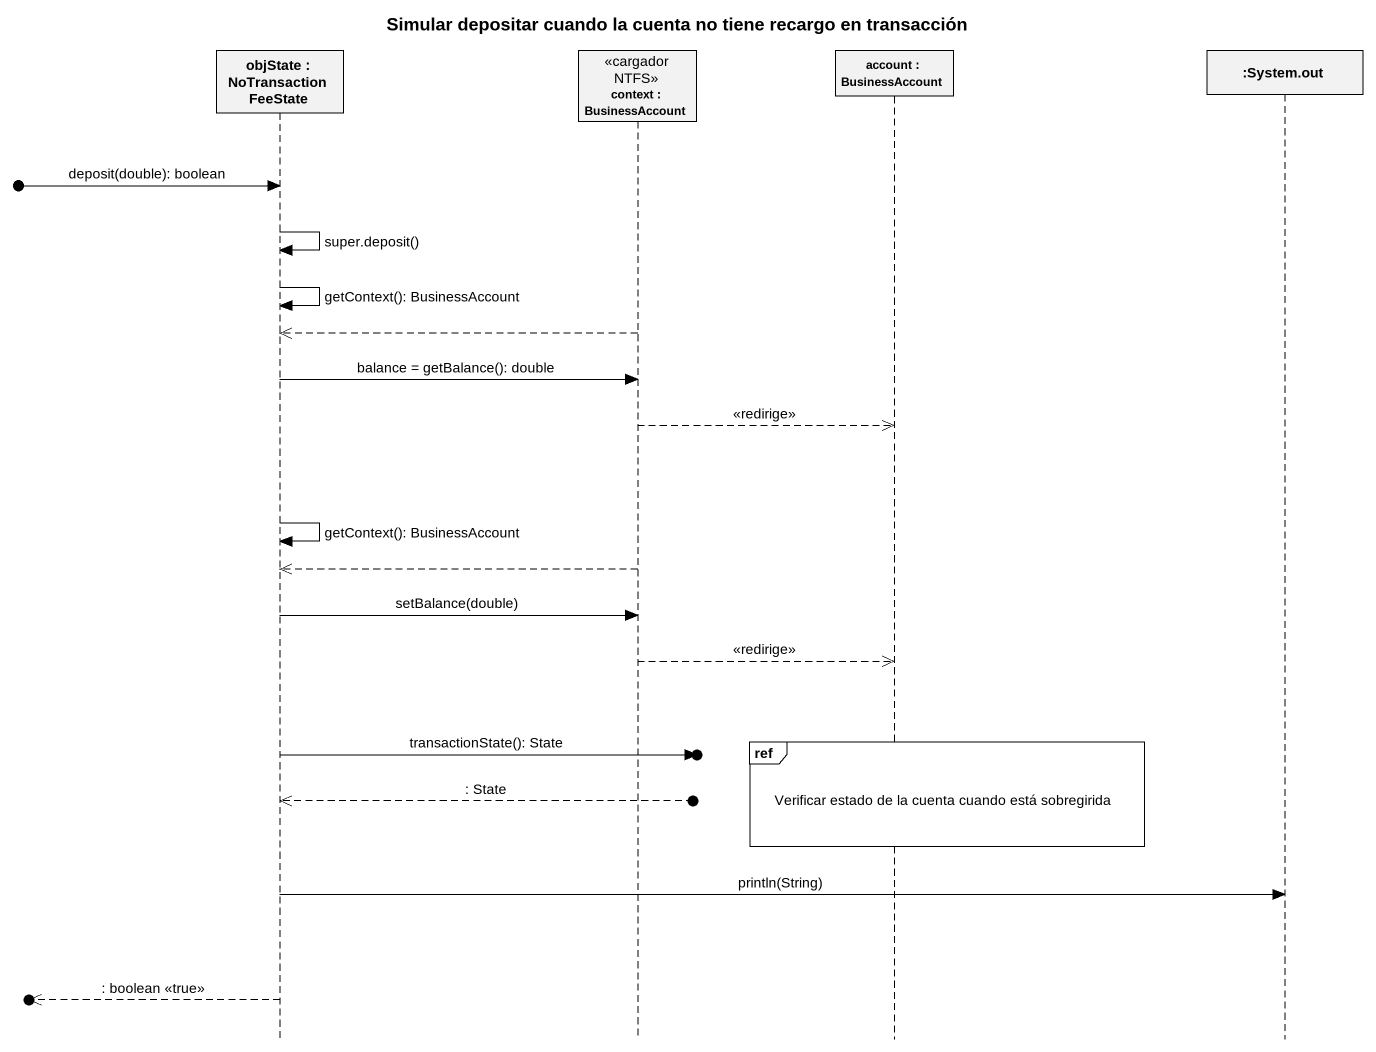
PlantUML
@startuml
title Simular depositar cuando la cuenta no tiene recargo en transacción
hide footbox
participant "objState : NoTransactionFeeState" as objState
participant "context : BusinessAccount" as context <<cargador NTFS>>
participant "account : BusinessAccount" as account
participant ":System.out" as System_out

[o-> objState : deposit(double): boolean
objState -> objState : super.deposit()
objState -> objState : getContext(): BusinessAccount
context -->> objState
objState -> context : balance = getBalance(): double
context -->> account : <<redirige>>
objState -> objState : getContext(): BusinessAccount
context -->> objState
objState -> context : setBalance(double)
context -->> account : <<redirige>>
ref over account : Verificar estado de la cuenta cuando está sobregirida
objState ->o] : transactionState(): State
objState <<--o] : : State
objState -> System_out : println(String)
[o<<-- objState : : boolean <<true>>
@enduml
